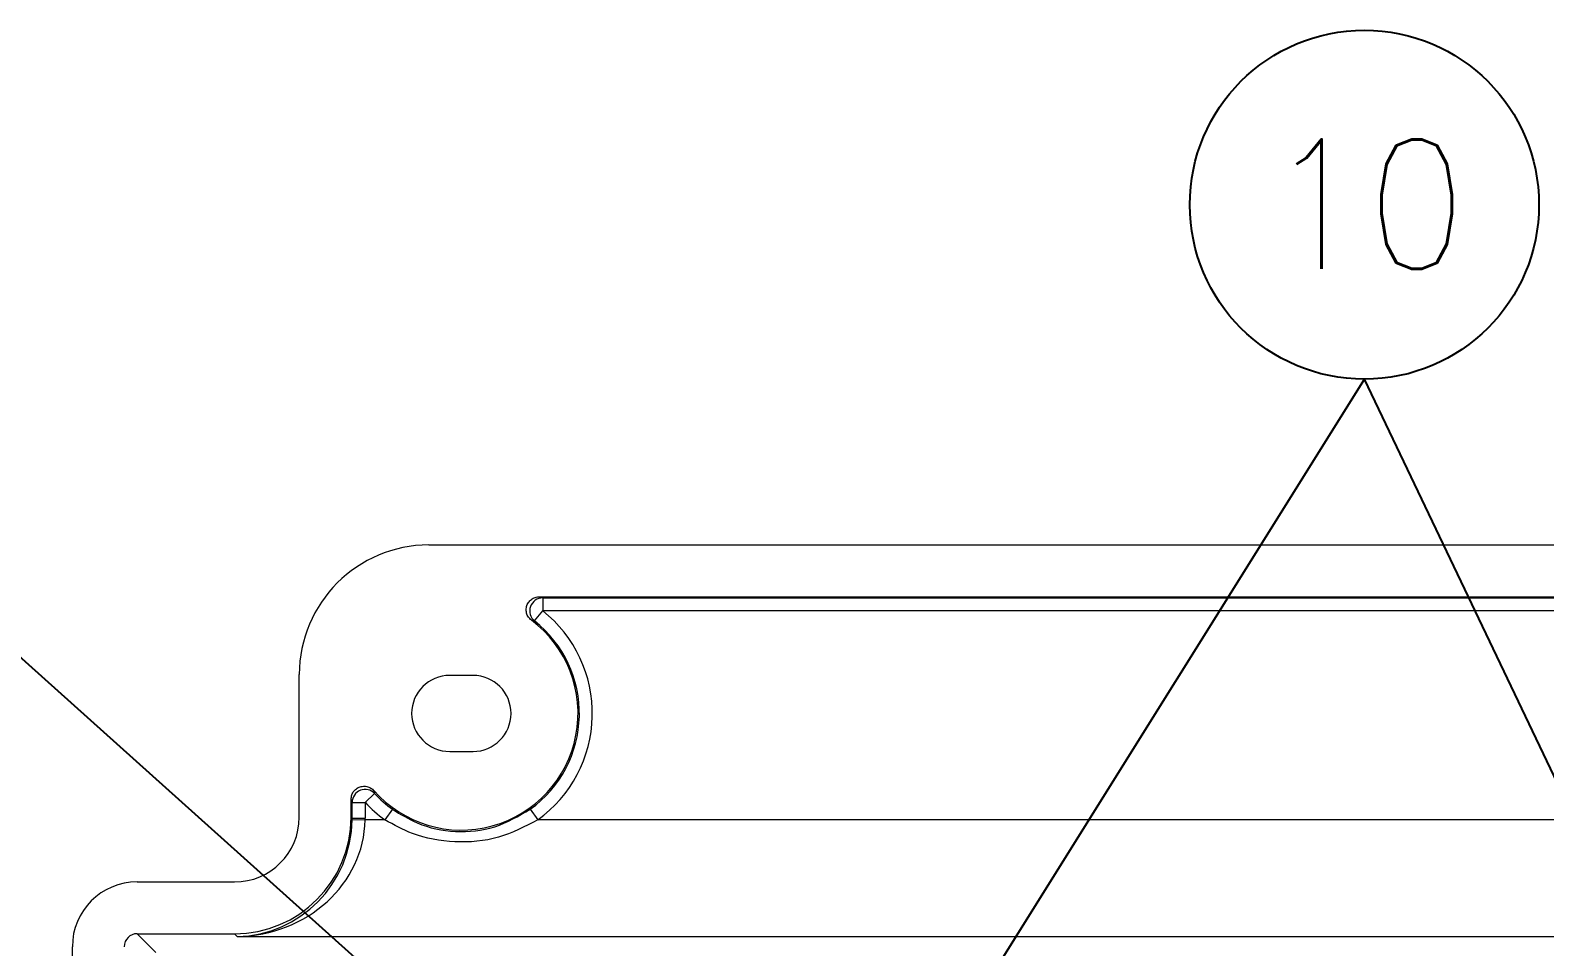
# Model space of a CAD drawing. Extents: x 14808 to 20058, y -13198 to -11680.
# Drawn here: x 14873.9 to 14932.3, y -12706.7 to -12671.4 of the extents above; entities that cross this region are included whole.
import ezdxf

# ---------------------------------------------------------------- set-up
doc = ezdxf.new("R2010")
doc.units = 0
doc.header["$LTSCALE"] = 7
doc.header["$MEASUREMENT"] = 0
doc.layers.get('0').update_dxf_attribs({"color": 2, "linetype": 'CONTINUOUS'})
doc.styles.add('GHS', font='romans', dxfattribs={"bigfont": 'ghs'})
doc.styles.add('TEXTSTYLE_0', font='txt.shx', dxfattribs={"width": 0.8, "bigfont": 'whgtxt.shx'})
doc.dimstyles.new('STANDARD$7', dxfattribs={"dimtxt": 3.5, "dimasz": 3, "dimexe": 1, "dimexo": 0.0625, "dimgap": 1, "dimtad": 1, "dimdec": 4, "dimzin": 0, "dimdsep": 46, "dimtxsty": 'GHS', "dimcen": 1, "dimclrt": 2, "dimadec": 0, "dimazin": 0, "dimtfac": 1, "dimtdec": 4, "dimtofl": 0, "dimtmove": 0, "dimatfit": 3, "dimfxl": 1, "dimtolj": 1, "dimtzin": 0, "dimarcsym": 0})

# ---------------------------------------------------------------- blocks, each defined once
blk = doc.blocks.new('A$C5E9B3DF5')
at = {"color": 2}
blk.add_circle((3.366, 3.366), 3.366, dxfattribs=at)
at = {"color": 2, "insert": (3.41, 3.376), "char_height": 2.5, "width": 5.41323, "attachment_point": 5, "style": 'TEXTSTYLE_0'}
blk.add_mtext('{\\W0.9;10}', dxfattribs=at)
blk = doc.blocks.new('A$C52DF3C04')
at = {"color": 7, "linetype": 'Continuous', "lineweight": 15}
for p, q in [((6.875, 40.481), (42.351, 40.481)), ((9, 39.481), (42.351, 39.481)), ((9.069, 39.461), (42.345, 39.461)), ((9.069, 39.461), (9.069, 39.211)), ((8.913, 39.015), (9.069, 39.211)), ((42.345, 39.211), (9.069, 39.211)), ((4.375, 35.231), (4.375, 37.981)), ((7.725, 37.963), (7.275, 37.963)), ((7.275, 36.498), (7.725, 36.498)), ((5.828, 35.686), (5.645, 35.516)), ((5.375, 35.23), (5.375, 35.577)), ((5.395, 35.211), (5.395, 35.516)), ((5.395, 35.516), (5.645, 35.516)), ((5.645, 35.516), (5.645, 35.211)), ((6.173, 35.382), (6.027, 35.178)), ((8.827, 35.382), (8.973, 35.178)), ((5.395, 35.211), (5.375, 35.23)), ((5.395, 35.211), (5.645, 35.211)), ((5.395, 35.182), (5.645, 35.178)), ((6.027, 35.178), (5.645, 35.178)), ((42.22, 35.178), (8.973, 35.178)), ((1.25, 33.981), (3.125, 33.981)), ((0, 10.231), (0, 32.731)), ((1.611, 32.62), (1.25, 32.981)), ((1.25, 32.981), (3.125, 32.981)), ((3.125, 32.981), (3.177, 32.929)), ((3.177, 32.929), (42.22, 32.929))]:
    blk.add_line(p, q, dxfattribs=at)
for centre, radius, start, end in [((9.069, 39.211), 0.25, 90.0708, 231.5478), ((7.5, 37.231), 2.526, 305.6707, 51.6173), ((7.5, 37.231), 2.25, 221.4104, 53.1294), ((7.5, 37.231), 2.276, 305.6707, 51.6173), ((7.275, 37.231), 0.733, 90, 270), ((7.725, 37.231), 0.733, 270, 90), ((5.645, 35.516), 0.25, 42.801, 179.941), ((7.5, 37.231), 2.276, 222.7434, 234.3293), ((7.5, 37.231), 2.526, 222.7434, 234.3293)]:
    blk.add_arc(centre, radius, start, end, dxfattribs=at)
for centre, major_axis, ratio, start_param, end_param in [((6.875, 37.981), (-1.768, 1.768), 0.999829, 5.497873, 7.068498), ((3.125, 35.231), (0.884, -0.884), 0.999829, 5.497873, 7.068498), ((3.125, 35.231), (1.591, -1.591), 0.999829, 5.497873, 7.068498), ((3.177, 35.178), (0.862, 2.086), 0.97964, 3.540916, 5.098622), ((3.177, 35.178), (2.462, 0.174), 0.911013, 4.648271, 6.205977), ((3.145, 35.211), (1.591, -1.591), 0.999791, 0.772394, 0.785312), ((3.145, 35.211), (1.768, -1.768), 0.999829, 0.772394, 0.785312), ((1.25, 32.731), (-0.884, 0.884), 0.999829, 5.497873, 7.068498), ((1.25, 32.731), (-0.177, 0.177), 0.999829, 5.497873, 7.068498)]:
    blk.add_ellipse(centre, major_axis=major_axis, ratio=ratio, start_param=start_param, end_param=end_param, dxfattribs=at)
for points, knots in [([(8.85, 39.031), (8.829, 39.05), (8.787, 39.088), (8.753, 39.167), (8.746, 39.252), (8.768, 39.335), (8.815, 39.406), (8.884, 39.457), (8.949, 39.479), (8.989, 39.48), (9, 39.481)], [0, 0, 0, 0, 0.1351481, 0.2703006, 0.4053416, 0.5402471, 0.6750929, 0.809981, 0.9449947, 1, 1, 1, 1]), ([(9, 39.481), (9.009, 39.478), (9.032, 39.472), (9.054, 39.465), (9.069, 39.461)], [0, 0, 0, 0, 0.370093, 1, 1, 1, 1]), ([(8.913, 39.015), (8.9, 39.018), (8.879, 39.024), (8.858, 39.029), (8.85, 39.031)], [0, 0, 0, 0, 0.629453, 1, 1, 1, 1]), ([(5.375, 35.577), (5.378, 35.605), (5.383, 35.662), (5.427, 35.736), (5.49, 35.793), (5.569, 35.826), (5.655, 35.83), (5.737, 35.806), (5.787, 35.77), (5.809, 35.746), (5.813, 35.742)], [0, 0, 0, 0, 0.139592, 0.279188, 0.418694, 0.558081, 0.697405, 0.836748, 0.976185, 1, 1, 1, 1]), ([(5.813, 35.742), (5.815, 35.732), (5.821, 35.713), (5.826, 35.694), (5.828, 35.686)], [0, 0, 0, 0, 0.5466604, 1, 1, 1, 1]), ([(5.395, 35.516), (5.392, 35.525), (5.385, 35.545), (5.379, 35.566), (5.375, 35.577)], [0, 0, 0, 0, 0.453667, 1, 1, 1, 1]), ([(6.173, 35.382), (6.328, 35.286), (6.699, 35.057), (7.387, 34.918), (8.162, 34.995), (8.606, 35.253), (8.827, 35.382)], [0, 0, 0, 0, 0.193333, 0.460272, 0.730109, 1, 1, 1, 1]), ([(8.973, 35.178), (8.726, 35.05), (8.226, 34.79), (7.376, 34.717), (6.618, 34.852), (6.2, 35.082), (6.027, 35.178)], [0, 0, 0, 0, 0.267788, 0.540241, 0.808904, 1, 1, 1, 1])]:
    blk.add_open_spline(points, degree=3, knots=knots, dxfattribs=at)

msp = doc.modelspace()

# ---------------------------------------------------------------- block references
at = {"xscale": 2, "yscale": 2, "zscale": 2}
for name, p in [('A$C5E9B3DF5', (14918.571, -12684.841)), ('A$C52DF3C04', (14875.481, -12772.201))]:
    msp.add_blockref(name, p, dxfattribs=at)

# ---------------------------------------------------------------- leaders
for points in [[(14906.391, -12715.107), (14925.302, -12684.841)], [(14940.268, -12716.18), (14925.302, -12684.841)], [(14904.798, -12723.692), (14869.979, -12692.431)]]:
    msp.add_leader(points, dimstyle='STANDARD$7', override={"dimtxt": 3, "dimexo": 0.3, "dimgap": 2, "dimtad": 0, "dimdec": 1, "dimzin": 8, "dimcen": 0, "dimclrd": 2, "dimclre": 2, "dimazin": 2, "dimtp": 0.1, "dimtfac": 0.5, "dimtdec": 1, "dimfxl": 2.5, "dimarcsym": 1})

doc.saveas('drawing.dxf')
